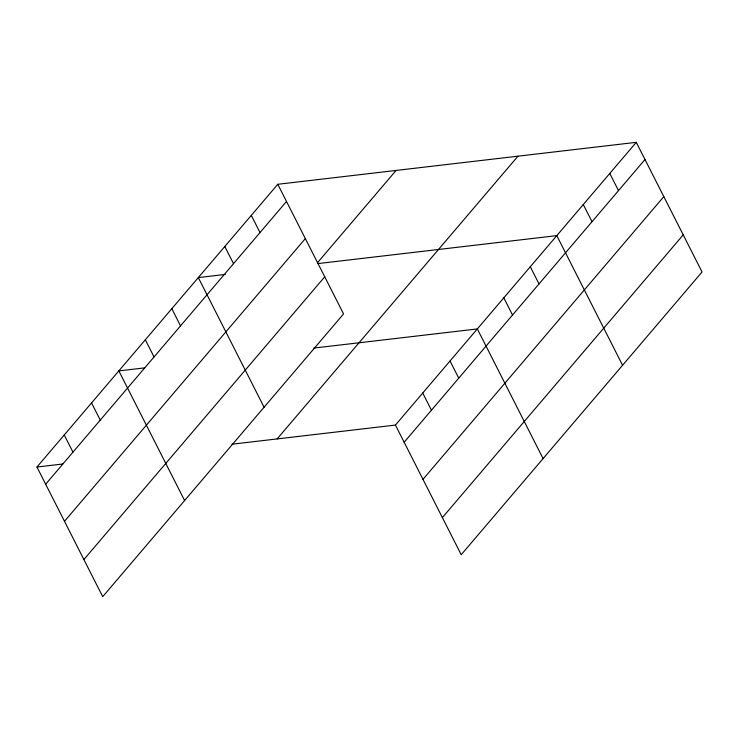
<?xml version="1.0" encoding="UTF-8"?>
<svg xmlns="http://www.w3.org/2000/svg" width="739" height="739" viewBox="0 0 739 739"><rect width="100%" height="100%" fill="white"/><g stroke="black" fill="none" stroke-linecap="round" stroke-linejoin="round"><path stroke-width="1.11" d="M277.79 184.288L343.561 313.927L102.721 596.669L36.95 467.02L277.79 184.288L636.279 142.331L702.05 271.98L461.21 554.712L395.439 425.073L636.279 142.331M45.661 484.202L286.501 201.461M64.496 521.309L305.336 238.577M317.354 262.881L396.095 170.441M83.895 559.552L324.735 276.811M277.134 438.92L517.974 156.178M404.15 442.245L644.99 159.513M422.985 479.362L663.825 196.62M442.384 517.596L683.224 234.863M225.358 274.428L198.311 277.587L264.082 407.235M317.742 263.611L556.8 235.639L622.571 365.278M144.752 367.865L118.84 370.895L184.602 500.534M313.881 348.069L477.329 328.938L543.091 458.586M36.95 467.02L62.861 463.99M231.991 444.204L395.439 425.073M609.786 173.434L618.497 190.616M583.293 204.537L592.013 221.709M530.306 266.742L539.027 283.915M503.813 297.845L512.533 315.017M450.033 360.983L458.743 378.165M422.736 393.028L431.447 410.2M251.297 215.391L260.008 232.563M224.804 246.493L233.524 263.666M171.817 308.69L180.538 325.871M145.324 339.792L154.045 356.965M91.544 402.94L100.255 420.112M64.247 434.985L72.958 452.157"/></g></svg>
